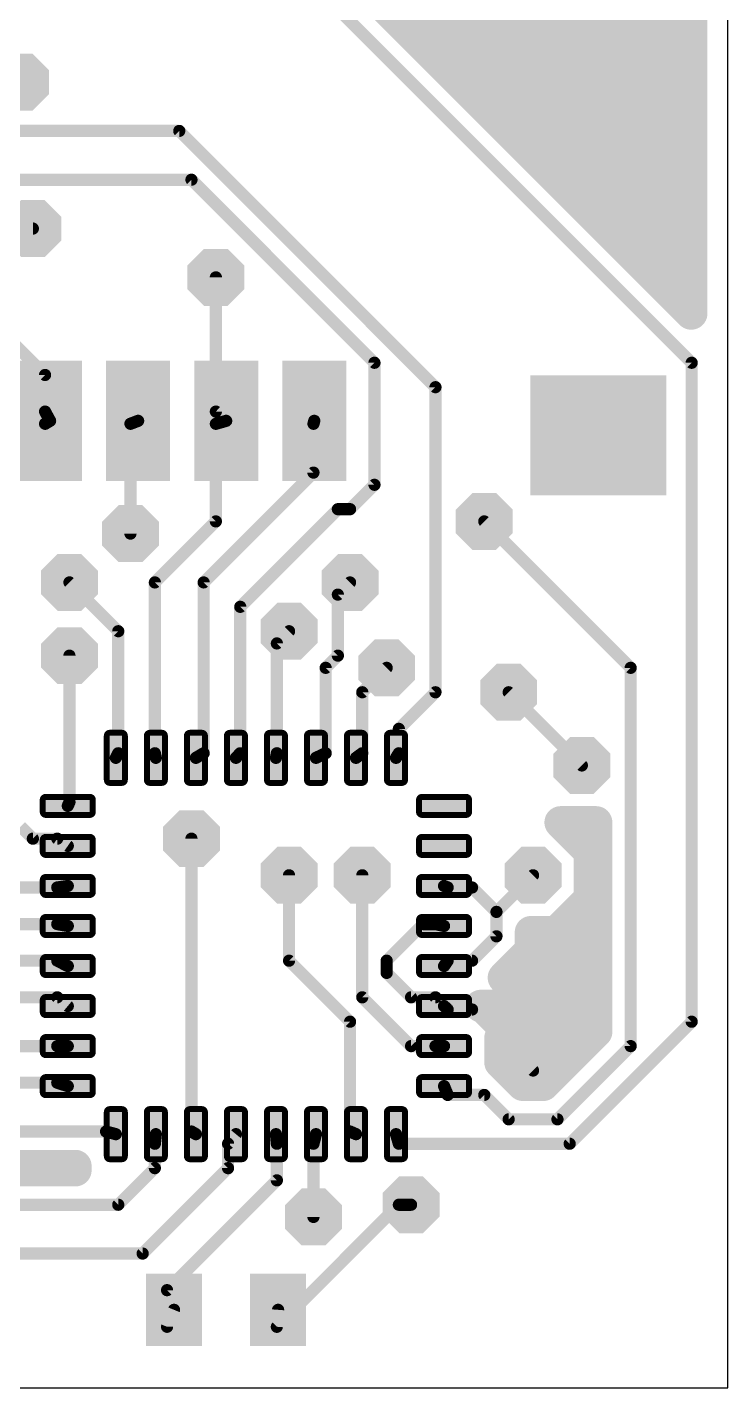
# Model space of a CAD drawing. Extents: x 0 to 48, y 0 to 28.
# Drawn here: x 39.25 to 48, y 0 to 16.99 of the extents above; entities that cross this region are included whole.
import ezdxf

# ---------------------------------------------------------------- set-up
doc = ezdxf.new("R2010")
doc.units = 0
for name, color, linetype in [('1', 14, 'CONTINUOUS'), ('18', 94, 'CONTINUOUS'), ('20', 7, 'CONTINUOUS')]:
    doc.layers.add(name, color=color, linetype=linetype)

# ---------------------------------------------------------------- blocks, each defined once
blk = doc.blocks.new('RECT3500X1500R50')
at = {"const_width": 0.075}
blk.add_lwpolyline([(0.3125, -0.075), (0.3125, 0.075, 0.4142), (0.275, 0.1125), (-0.275, 0.1125, 0.4142), (-0.3125, 0.075), (-0.3125, -0.075, 0.4142), (-0.275, -0.1125), (0.275, -0.1125, 0.4142)], format="xyb", close=True, dxfattribs=at)
blk.add_solid([(-0.2937, -0.0937), (0.2937, -0.0937), (-0.2937, 0.0937), (0.2937, 0.0937)])
blk = doc.blocks.new('RECT1500X3500R50')
at = {"const_width": 0.075}
blk.add_lwpolyline([(0.1125, -0.275), (0.1125, 0.275, 0.4142), (0.075, 0.3125), (-0.075, 0.3125, 0.4142), (-0.1125, 0.275), (-0.1125, -0.275, 0.4142), (-0.075, -0.3125), (0.075, -0.3125, 0.4142)], format="xyb", close=True, dxfattribs=at)
blk.add_solid([(-0.0937, -0.2937), (0.0937, -0.2937), (-0.0937, 0.2937), (0.0937, 0.2937)])
blk = doc.blocks.new('RECT')
blk.add_solid([(-0.5, -0.5), (0.5, -0.5), (-0.5, 0.5), (0.5, 0.5)])
blk = doc.blocks.new('OCTAGONV')
at = {"const_width": 0.5}
blk.add_lwpolyline([(-0.25, -0.1036), (-0.25, 0.1036), (-0.1036, 0.25), (0.1036, 0.25), (0.25, 0.1036), (0.25, -0.1036), (0.1036, -0.25), (-0.1036, -0.25), (-0.25, -0.1036), (-0.25, 0.1036)], dxfattribs=at)

msp = doc.modelspace()

# ---------------------------------------------------------------- linework, layer by layer
at = {"layer": '1'}
for points, const_width in [([(47.5428, 25.7309), (47.5428, 13.418)], 0.4064), ([(47.5428, 13.418), (41.7321, 19.2288)], 0.4064), ([(41.3004, 19.05), (47.5488, 12.8016)], 0.1524), ([(43.8921, 17.0688), (47.5428, 17.0688)], 0.4064), ([(44.2985, 16.6624), (47.5428, 16.6624)], 0.4064), ([(44.7049, 16.256), (47.5428, 16.256)], 0.4064), ([(45.1113, 15.8496), (47.5428, 15.8496)], 0.4064), ([(38.4048, 15.6972), (41.148, 15.6972)], 0.1524), ([(41.148, 15.6972), (44.3484, 12.4968)], 0.1524), ([(45.5177, 15.4432), (47.5428, 15.4432)], 0.4064), ([(32.4612, 15.0876), (41.3004, 15.0876)], 0.1524), ([(41.3004, 15.0876), (43.5864, 12.8016)], 0.1524), ([(45.9241, 15.0368), (47.5428, 15.0368)], 0.4064), ([(46.3305, 14.6304), (47.5428, 14.6304)], 0.4064), ([(33.528, 14.478), (39.3192, 14.478)], 0.1524), ([(46.7369, 14.224), (47.5428, 14.224)], 0.4064), ([(37.9476, 14.1732), (39.4716, 12.6492)], 0.1524), ([(41.6052, 13.8684), (41.6052, 12.192)], 0.1524), ([(47.1433, 13.8176), (47.5428, 13.8176)], 0.4064), ([(43.5864, 12.8016), (43.5864, 11.2776)], 0.1524), ([(47.5488, 12.8016), (47.5488, 4.572)], 0.1524), ([(39.4716, 12.6492), (39.4716, 12.192)], 0.1524), ([(44.3484, 12.4968), (44.3484, 8.6868)], 0.1524), ([(39.4716, 12.192), (39.5343, 12.0765)], 0.1524), ([(41.6052, 12.192), (41.7343, 12.0765)], 0.1524), ([(39.4716, 12.0396), (39.1668, 11.7348)], 0.1524), ([(39.5343, 12.0765), (39.4716, 12.0396)], 0.1524), ([(40.5384, 12.0396), (40.6343, 12.0765)], 0.1524), ([(40.5384, 10.668), (40.5384, 12.0396)], 0.1524), ([(41.7343, 12.0765), (41.6052, 12.0396)], 0.1524), ([(41.6052, 12.0396), (41.6052, 10.8204)], 0.1524), ([(42.8244, 12.0396), (42.8343, 12.0765)], 0.1524), ([(42.8244, 11.43), (42.8244, 12.0396)], 0.1524), ([(41.4528, 10.0584), (42.8244, 11.43)], 0.1524), ([(43.5864, 11.2776), (43.2816, 10.9728)], 0.1524), ([(43.1292, 10.9728), (41.91, 9.7536)], 0.1524), ([(43.2816, 10.9728), (43.1292, 10.9728)], 0.1524), ([(41.6052, 10.8204), (40.8432, 10.0584)], 0.1524), ([(44.958, 10.8204), (46.7868, 8.9916)], 0.1524), ([(39.7764, 10.0584), (40.386, 9.4488)], 0.1524), ([(40.8432, 10.0584), (40.8432, 7.9248)], 0.1524), ([(41.4528, 7.9248), (41.4528, 10.0584)], 0.1524), ([(43.2816, 10.0584), (43.1292, 9.906)], 0.1524), ([(43.1292, 9.906), (43.1292, 9.144)], 0.1524), ([(41.91, 9.7536), (41.91, 7.9248)], 0.1524), ([(40.386, 9.4488), (40.386, 7.9248)], 0.1524), ([(42.5196, 9.4488), (42.3672, 9.2964)], 0.1524), ([(42.3672, 9.2964), (42.3672, 7.9248)], 0.1524), ([(39.7764, 9.144), (39.7764, 7.3152)], 0.1524), ([(43.1292, 9.144), (42.9768, 8.9916)], 0.1524), ([(42.9768, 8.9916), (42.9768, 7.9248)], 0.1524), ([(43.7388, 8.9916), (43.434, 8.6868)], 0.1524), ([(46.7868, 8.9916), (46.7868, 4.2672)], 0.1524), ([(43.434, 8.6868), (43.434, 7.9248)], 0.1524), ([(44.3484, 8.6868), (43.8912, 8.2296)], 0.1524), ([(45.2628, 8.6868), (46.1772, 7.7724)], 0.1524), ([(43.8912, 8.2296), (43.8912, 7.9248)], 0.1524), ([(40.386, 7.9248), (40.3557, 7.8676)], 0.1524), ([(40.8432, 7.9248), (40.8557, 7.8676)], 0.1524), ([(41.3557, 7.8676), (41.4528, 7.9248)], 0.1524), ([(41.91, 7.9248), (41.8557, 7.8676)], 0.1524), ([(42.3672, 7.9248), (42.3557, 7.8676)], 0.1524), ([(42.9768, 7.9248), (42.8557, 7.8676)], 0.1524), ([(43.434, 7.9248), (43.3557, 7.8676)], 0.1524), ([(43.8912, 7.9248), (43.8557, 7.8676)], 0.1524), ([(39.7764, 7.3152), (39.7557, 7.2676)], 0.1524), ([(46.2787, 6.6953), (45.9127, 7.0612)], 0.4064), ([(45.9127, 7.0612), (46.355, 7.0612)], 0.4064), ([(46.355, 7.0612), (46.355, 4.446)], 0.4064), ([(39.1668, 7.0104), (39.3192, 6.858)], 0.1524), ([(46.0652, 6.9088), (46.355, 6.9088)], 0.4064), ([(39.3192, 6.858), (39.624, 6.858)], 0.1524), ([(39.624, 6.858), (39.7557, 6.7676)], 0.1524), ([(41.3004, 6.858), (41.3004, 3.2004)], 0.1524), ([(46.2787, 6.1062), (46.2787, 6.6953)], 0.4064), ([(46.2787, 6.5024), (46.355, 6.5024)], 0.4064), ([(42.5196, 5.334), (42.5196, 6.4008)], 0.1524), ([(43.434, 6.4008), (43.434, 4.8768)], 0.1524), ([(45.5676, 6.4008), (45.1104, 5.9436)], 0.1524), ([(38.862, 6.2484), (39.624, 6.2484)], 0.1524), ([(39.624, 6.2484), (39.7557, 6.2676)], 0.1524), ([(44.5008, 6.2484), (44.4557, 6.2676)], 0.1524), ([(44.8056, 6.2484), (44.5008, 6.2484)], 0.1524), ([(45.1104, 5.9436), (44.8056, 6.2484)], 0.1524), ([(45.8621, 5.6896), (46.2787, 6.1062)], 0.4064), ([(46.2685, 6.096), (46.355, 6.096)], 0.4064), ([(45.1104, 5.9436), (45.1104, 5.6388)], 0.1524), ([(38.4048, 5.7912), (39.624, 5.7912)], 0.1524), ([(39.624, 5.7912), (39.7557, 5.7676)], 0.1524), ([(43.7388, 5.334), (44.196, 5.7912)], 0.1524), ([(44.196, 5.7912), (44.3484, 5.7912)], 0.1524), ([(44.3484, 5.7912), (44.4557, 5.7676)], 0.1524), ([(45.5421, 5.4599), (45.5421, 5.6896)], 0.4064), ([(45.5421, 5.6896), (45.8621, 5.6896)], 0.4064), ([(45.8621, 5.6896), (46.355, 5.6896)], 0.4064), ([(45.1104, 5.6388), (44.8056, 5.334)], 0.1524), ([(45.2892, 5.207), (45.5421, 5.4599)], 0.4064), ([(45.3654, 5.2832), (46.355, 5.2832)], 0.4064), ([(38.4048, 5.334), (39.624, 5.334)], 0.1524), ([(39.624, 5.334), (39.7557, 5.2676)], 0.1524), ([(43.2816, 4.572), (42.5196, 5.334)], 0.1524), ([(43.7388, 5.1816), (43.7388, 5.334)], 0.1524), ([(44.5008, 5.334), (44.4557, 5.2676)], 0.1524), ([(44.8056, 5.334), (44.5008, 5.334)], 0.1524), ([(45.2039, 5.1218), (45.2892, 5.207)], 0.4064), ([(45.2628, 5.063), (45.2039, 5.1218)], 0.4064), ([(44.0436, 4.8768), (43.7388, 5.1816)], 0.1524), ([(45.2628, 4.768), (45.2628, 5.063)], 0.4064), ([(37.7952, 4.8768), (39.624, 4.8768)], 0.1524), ([(39.624, 4.8768), (39.7557, 4.7676)], 0.1524), ([(43.434, 4.8768), (44.0436, 4.2672)], 0.1524), ([(44.3484, 4.8768), (44.0436, 4.8768)], 0.1524), ([(44.4557, 4.7676), (44.3484, 4.8768)], 0.1524), ([(44.9145, 4.7675), (44.915, 4.768)], 0.4064), ([(44.9151, 4.767), (44.9145, 4.7675)], 0.4064), ([(44.915, 4.768), (45.2628, 4.768)], 0.4064), ([(45.2628, 4.767), (44.9151, 4.767)], 0.4064), ([(45.2628, 4.8768), (46.355, 4.8768)], 0.4064), ([(45.2628, 4.4721), (45.2628, 4.767)], 0.4064), ([(44.5008, 4.7244), (44.4557, 4.7676)], 0.1524), ([(44.8056, 4.7244), (44.5008, 4.7244)], 0.1524), ([(45.5676, 3.9624), (44.8056, 4.7244)], 0.1524), ([(43.2816, 3.2004), (43.2816, 4.572)], 0.1524), ([(45.1612, 4.3705), (45.2628, 4.4721)], 0.4064), ([(45.2611, 4.4704), (46.355, 4.4704)], 0.4064), ([(46.355, 4.446), (45.6935, 3.7845)], 0.4064), ([(47.5488, 4.572), (46.0248, 3.048)], 0.1524), ([(45.1612, 4.0649), (45.1612, 4.3705)], 0.4064), ([(37.4904, 4.2672), (39.624, 4.2672)], 0.1524), ([(39.624, 4.2672), (39.7557, 4.2676)], 0.1524), ([(44.0436, 4.2672), (44.3484, 4.2672)], 0.1524), ([(44.3484, 4.2672), (44.4557, 4.2676)], 0.1524), ([(45.4416, 3.7845), (45.1612, 4.0649)], 0.4064), ([(45.1621, 4.064), (45.973, 4.064)], 0.4064), ([(46.7868, 4.2672), (45.8724, 3.3528)], 0.1524), ([(45.6935, 3.7845), (45.4416, 3.7845)], 0.4064), ([(37.338, 3.81), (39.624, 3.81)], 0.1524), ([(39.624, 3.81), (39.7557, 3.7676)], 0.1524), ([(44.5008, 3.6576), (44.4557, 3.7676)], 0.1524), ([(44.958, 3.6576), (44.5008, 3.6576)], 0.1524), ([(45.2628, 3.3528), (44.958, 3.6576)], 0.1524), ([(45.8724, 3.3528), (45.2628, 3.3528)], 0.1524), ([(37.4904, 3.2004), (40.2336, 3.2004)], 0.1524), ([(40.2336, 3.2004), (40.3557, 3.1676)], 0.1524), ([(40.8432, 3.048), (40.8557, 3.1676)], 0.1524), ([(41.3004, 3.2004), (41.3557, 3.1676)], 0.1524), ([(41.7576, 3.048), (41.8557, 3.1676)], 0.1524), ([(42.3672, 3.048), (42.3557, 3.1676)], 0.1524), ([(42.8244, 3.048), (42.8557, 3.1676)], 0.1524), ([(43.3557, 3.1676), (43.2816, 3.2004)], 0.1524), ([(43.8912, 3.048), (43.8557, 3.1676)], 0.1524), ([(40.8432, 2.7432), (40.8432, 3.048)], 0.1524), ([(41.7576, 2.7432), (41.7576, 3.048)], 0.1524), ([(42.3672, 2.5908), (42.3672, 3.048)], 0.1524), ([(42.8244, 2.1336), (42.8244, 3.048)], 0.1524), ([(46.0248, 3.048), (43.8912, 3.048)], 0.1524), ([(39.8501, 2.7177), (36.8299, 2.7177)], 0.4064), ([(37.6692, 2.7686), (39.8501, 2.7686)], 0.4064), ([(39.8501, 2.7686), (39.8501, 2.7177)], 0.4064), ([(40.386, 2.286), (40.8432, 2.7432)], 0.1524), ([(40.6908, 1.6764), (41.7576, 2.7432)], 0.1524), ([(40.9956, 1.2192), (42.3672, 2.5908)], 0.1524), ([(36.576, 2.286), (40.386, 2.286)], 0.1524), ([(43.8912, 2.286), (42.3672, 0.762)], 0.1524), ([(44.0436, 2.286), (43.8912, 2.286)], 0.1524), ([(36.8808, 1.6764), (40.6908, 1.6764)], 0.1524), ([(40.9956, 0.762), (40.9956, 1.2192)], 0.1524), ([(41.0827, 0.9737), (40.9956, 0.762)], 0.1524), ([(42.3672, 0.762), (42.3827, 0.9737)], 0.1524)]:
    msp.add_lwpolyline(points, dxfattribs=dict(at, const_width=const_width))
for points, const_width in [([(43.8921, 17.1704, 1), (43.8921, 16.9672)], 0.2032), ([(47.5428, 16.9672, 1), (47.5428, 17.1704)], 0.2032), ([(44.2985, 16.764, 1), (44.2985, 16.5608)], 0.2032), ([(47.5428, 16.5608, 1), (47.5428, 16.764)], 0.2032), ([(44.7049, 16.3576, 1), (44.7049, 16.1544)], 0.2032), ([(47.5428, 16.1544, 1), (47.5428, 16.3576)], 0.2032), ([(45.1113, 15.9512, 1), (45.1113, 15.748)], 0.2032), ([(47.5428, 15.748, 1), (47.5428, 15.9512)], 0.2032), ([(41.1749, 15.7241, 1), (41.1211, 15.6703)], 0.0762), ([(41.148, 15.6591, 1), (41.148, 15.7353)], 0.0762), ([(45.5177, 15.5448, 1), (45.5177, 15.3416)], 0.2032), ([(47.5428, 15.3416, 1), (47.5428, 15.5448)], 0.2032), ([(41.3273, 15.1145, 1), (41.2735, 15.0607)], 0.0762), ([(41.3004, 15.0495, 1), (41.3004, 15.1257)], 0.0762), ([(45.9241, 15.1384, 1), (45.9241, 14.9352)], 0.2032), ([(47.5428, 14.9352, 1), (47.5428, 15.1384)], 0.2032), ([(46.3305, 14.732, 1), (46.3305, 14.5288)], 0.2032), ([(47.5428, 14.5288, 1), (47.5428, 14.732)], 0.2032), ([(39.3192, 14.4399, 1), (39.3192, 14.5161)], 0.0762), ([(46.7369, 14.3256, 1), (46.7369, 14.1224)], 0.2032), ([(47.5428, 14.1224, 1), (47.5428, 14.3256)], 0.2032), ([(41.6433, 13.8684, 1), (41.5671, 13.8684)], 0.0762), ([(47.1433, 13.9192, 1), (47.1433, 13.716)], 0.2032), ([(47.5428, 13.716, 1), (47.5428, 13.9192)], 0.2032), ([(47.4412, 13.418, 1), (47.6444, 13.418)], 0.2032), ([(47.471, 13.3462, 1), (47.6146, 13.4898)], 0.2032), ([(43.6245, 12.8016, 1), (43.5483, 12.8016)], 0.0762), ([(43.5595, 12.7747, 1), (43.6133, 12.8285)], 0.0762), ([(47.5869, 12.8016, 1), (47.5107, 12.8016)], 0.0762), ([(47.5219, 12.7747, 1), (47.5757, 12.8285)], 0.0762), ([(39.5097, 12.6492, 1), (39.4335, 12.6492)], 0.0762), ([(39.4447, 12.6223, 1), (39.4985, 12.6761)], 0.0762), ([(44.3865, 12.4968, 1), (44.3103, 12.4968)], 0.0762), ([(44.3215, 12.4699, 1), (44.3753, 12.5237)], 0.0762), ([(39.5051, 12.2102, 1), (39.4381, 12.1738)], 0.0762), ([(41.6306, 12.2204, 1), (41.5798, 12.1636)], 0.0762), ([(39.4335, 12.192, 1), (39.5097, 12.192)], 0.0762), ([(39.4523, 12.0724, 1), (39.4909, 12.0068)], 0.0762), ([(39.4985, 12.0127, 1), (39.4447, 12.0665)], 0.0762), ([(39.5008, 12.0583, 1), (39.5678, 12.0947)], 0.0762), ([(39.5536, 12.0437, 1), (39.515, 12.1093)], 0.0762), ([(40.5765, 12.0396, 1), (40.5003, 12.0396)], 0.0762), ([(40.5247, 12.0752, 1), (40.5521, 12.004)], 0.0762), ([(40.648, 12.0409, 1), (40.6206, 12.1121)], 0.0762), ([(41.5671, 12.192, 1), (41.6433, 12.192)], 0.0762), ([(41.6433, 12.0396, 1), (41.5671, 12.0396)], 0.0762), ([(41.5947, 12.0762, 1), (41.6157, 12.003)], 0.0762), ([(41.7089, 12.0481, 1), (41.7597, 12.1049)], 0.0762), ([(41.7448, 12.0399, 1), (41.7238, 12.1131)], 0.0762), ([(42.8625, 12.0396, 1), (42.7863, 12.0396)], 0.0762), ([(42.7876, 12.0495, 1), (42.8612, 12.0297)], 0.0762), ([(42.8711, 12.0666, 1), (42.7975, 12.0864)], 0.0762), ([(42.7863, 11.43, 1), (42.8625, 11.43)], 0.0762), ([(42.8513, 11.4031, 1), (42.7975, 11.4569)], 0.0762), ([(43.5483, 11.2776, 1), (43.6245, 11.2776)], 0.0762), ([(43.6133, 11.2507, 1), (43.5595, 11.3045)], 0.0762), ([(43.1292, 11.0109, 1), (43.1292, 10.9347)], 0.0762), ([(43.1561, 10.9459, 1), (43.1023, 10.9997)], 0.0762), ([(43.2816, 10.9347, 1), (43.2816, 11.0109)], 0.0762), ([(41.6321, 10.7935, 1), (41.5783, 10.8473)], 0.0762), ([(43.2547, 10.9997, 1), (43.3085, 10.9459)], 0.0762), ([(44.9849, 10.8473, 1), (44.9311, 10.7935)], 0.0762), ([(40.5003, 10.668, 1), (40.5765, 10.668)], 0.0762), ([(41.5671, 10.8204, 1), (41.6433, 10.8204)], 0.0762), ([(39.8033, 10.0853, 1), (39.7495, 10.0315)], 0.0762), ([(40.8813, 10.0584, 1), (40.8051, 10.0584)], 0.0762), ([(40.8163, 10.0853, 1), (40.8701, 10.0315)], 0.0762), ([(41.4909, 10.0584, 1), (41.4147, 10.0584)], 0.0762), ([(41.4259, 10.0853, 1), (41.4797, 10.0315)], 0.0762), ([(43.3085, 10.0315, 1), (43.2547, 10.0853)], 0.0762), ([(43.1673, 9.906, 1), (43.0911, 9.906)], 0.0762), ([(43.1023, 9.9329, 1), (43.1561, 9.8791)], 0.0762), ([(41.9481, 9.7536, 1), (41.8719, 9.7536)], 0.0762), ([(41.8831, 9.7805, 1), (41.9369, 9.7267)], 0.0762), ([(40.4241, 9.4488, 1), (40.3479, 9.4488)], 0.0762), ([(42.5465, 9.4219, 1), (42.4927, 9.4757)], 0.0762), ([(40.3591, 9.4219, 1), (40.4129, 9.4757)], 0.0762), ([(42.4053, 9.2964, 1), (42.3291, 9.2964)], 0.0762), ([(42.3403, 9.3233, 1), (42.3941, 9.2695)], 0.0762), ([(39.8145, 9.144, 1), (39.7383, 9.144)], 0.0762), ([(43.0911, 9.144, 1), (43.1673, 9.144)], 0.0762), ([(43.1561, 9.1171, 1), (43.1023, 9.1709)], 0.0762), ([(43.0149, 8.9916, 1), (42.9387, 8.9916)], 0.0762), ([(42.9499, 9.0185, 1), (43.0037, 8.9647)], 0.0762), ([(43.7657, 8.9647, 1), (43.7119, 9.0185)], 0.0762), ([(46.8249, 8.9916, 1), (46.7487, 8.9916)], 0.0762), ([(46.7599, 8.9647, 1), (46.8137, 9.0185)], 0.0762), ([(43.4721, 8.6868, 1), (43.3959, 8.6868)], 0.0762), ([(43.4071, 8.7137, 1), (43.4609, 8.6599)], 0.0762), ([(44.3103, 8.6868, 1), (44.3865, 8.6868)], 0.0762), ([(44.3753, 8.6599, 1), (44.3215, 8.7137)], 0.0762), ([(45.2897, 8.7137, 1), (45.2359, 8.6599)], 0.0762), ([(43.9293, 8.2296, 1), (43.8531, 8.2296)], 0.0762), ([(43.8643, 8.2565, 1), (43.9181, 8.2027)], 0.0762), ([(40.4197, 7.907, 1), (40.3523, 7.9426)], 0.0762), ([(40.8804, 7.9329, 1), (40.806, 7.9167)], 0.0762), ([(41.4721, 7.892, 1), (41.4335, 7.9576)], 0.0762), ([(41.9376, 7.8986, 1), (41.8824, 7.951)], 0.0762), ([(42.4046, 7.9173, 1), (42.3298, 7.9323)], 0.0762), ([(42.9931, 7.8903, 1), (42.9605, 7.9593)], 0.0762), ([(43.4565, 7.894, 1), (43.4115, 7.9556)], 0.0762), ([(43.9236, 7.9047, 1), (43.8588, 7.9449)], 0.0762), ([(40.322, 7.8854, 1), (40.3894, 7.8498)], 0.0762), ([(40.3479, 7.9248, 1), (40.4241, 7.9248)], 0.0762), ([(40.8051, 7.9248, 1), (40.8813, 7.9248)], 0.0762), ([(40.8185, 7.8595, 1), (40.8929, 7.8757)], 0.0762), ([(41.3364, 7.9004, 1), (41.375, 7.8348)], 0.0762), ([(41.4147, 7.9248, 1), (41.4909, 7.9248)], 0.0762), ([(41.8281, 7.8938, 1), (41.8833, 7.8414)], 0.0762), ([(41.8719, 7.9248, 1), (41.9481, 7.9248)], 0.0762), ([(42.3183, 7.8751, 1), (42.3931, 7.8601)], 0.0762), ([(42.3291, 7.9248, 1), (42.4053, 7.9248)], 0.0762), ([(42.8394, 7.9021, 1), (42.872, 7.8331)], 0.0762), ([(42.9387, 7.9248, 1), (43.0149, 7.9248)], 0.0762), ([(43.3332, 7.8984, 1), (43.3782, 7.8368)], 0.0762), ([(43.3959, 7.9248, 1), (43.4721, 7.9248)], 0.0762), ([(43.8233, 7.8877, 1), (43.8881, 7.8475)], 0.0762), ([(43.8531, 7.9248, 1), (43.9293, 7.9248)], 0.0762), ([(46.1503, 7.7455, 1), (46.2041, 7.7993)], 0.0762), ([(39.7208, 7.2828, 1), (39.7906, 7.2524)], 0.0762), ([(39.7383, 7.3152, 1), (39.8145, 7.3152)], 0.0762), ([(39.8113, 7.3, 1), (39.7415, 7.3304)], 0.0762), ([(45.9845, 7.1331, 1), (45.8409, 6.9893)], 0.2032), ([(45.9127, 7.1628, 1), (45.9127, 6.9596)], 0.2032), ([(46.4566, 7.0612, 1), (46.2534, 7.0612)], 0.2032), ([(46.355, 6.9596, 1), (46.355, 7.1628)], 0.2032), ([(46.0652, 7.0104, 1), (46.0652, 6.8072)], 0.2032), ([(46.355, 6.8072, 1), (46.355, 7.0104)], 0.2032), ([(39.3192, 6.8961, 1), (39.3192, 6.8199)], 0.0762), ([(39.2923, 6.8311, 1), (39.3461, 6.8849)], 0.0762), ([(39.6456, 6.8894, 1), (39.6024, 6.8266)], 0.0762), ([(39.624, 6.8199, 1), (39.624, 6.8961)], 0.0762), ([(39.7341, 6.7362, 1), (39.7773, 6.799)], 0.0762), ([(41.3385, 6.858, 1), (41.2623, 6.858)], 0.0762), ([(46.3803, 6.6953, 1), (46.1771, 6.6953)], 0.2032), ([(46.2069, 6.6234, 1), (46.3505, 6.7672)], 0.2032), ([(46.2787, 6.604, 1), (46.2787, 6.4008)], 0.2032), ([(46.355, 6.4008, 1), (46.355, 6.604)], 0.2032), ([(42.5577, 6.4008, 1), (42.4815, 6.4008)], 0.0762), ([(43.4721, 6.4008, 1), (43.3959, 6.4008)], 0.0762), ([(45.5945, 6.3739, 1), (45.5407, 6.4277)], 0.0762), ([(39.6185, 6.2861, 1), (39.6295, 6.2107)], 0.0762), ([(39.624, 6.2103, 1), (39.624, 6.2865)], 0.0762), ([(39.7612, 6.2299, 1), (39.7502, 6.3053)], 0.0762), ([(44.4706, 6.3027, 1), (44.4408, 6.2325)], 0.0762), ([(44.5008, 6.2865, 1), (44.5008, 6.2103)], 0.0762), ([(44.4859, 6.2133, 1), (44.5157, 6.2835)], 0.0762), ([(44.8325, 6.2753, 1), (44.7787, 6.2215)], 0.0762), ([(44.8056, 6.2103, 1), (44.8056, 6.2865)], 0.0762), ([(46.2685, 6.1976, 1), (46.2685, 5.9944)], 0.2032), ([(46.3505, 6.0344, 1), (46.2069, 6.178)], 0.2032), ([(46.355, 5.9944, 1), (46.355, 6.1976)], 0.2032), ([(46.1771, 6.1062, 1), (46.3803, 6.1062)], 0.2032), ([(45.1485, 5.9436, 1), (45.0723, 5.9436)], 0.0762), ([(45.0835, 5.9705, 1), (45.1373, 5.9167)], 0.0762), ([(45.0835, 5.9167, 1), (45.1373, 5.9705)], 0.0762), ([(39.6307, 5.8287, 1), (39.6173, 5.7537)], 0.0762), ([(39.624, 5.7531, 1), (39.624, 5.8293)], 0.0762), ([(39.749, 5.7301, 1), (39.7624, 5.8051)], 0.0762), ([(44.196, 5.8293, 1), (44.196, 5.7531)], 0.0762), ([(44.2229, 5.7643, 1), (44.1691, 5.8181)], 0.0762), ([(44.3566, 5.8284, 1), (44.3402, 5.754)], 0.0762), ([(44.3484, 5.7531, 1), (44.3484, 5.8293)], 0.0762), ([(44.4475, 5.7304, 1), (44.4639, 5.8048)], 0.0762), ([(45.6437, 5.6896, 1), (45.4405, 5.6896)], 0.2032), ([(45.5421, 5.7912, 1), (45.5421, 5.588)], 0.2032), ([(45.8621, 5.7912, 1), (45.8621, 5.588)], 0.2032), ([(45.7903, 5.7614, 1), (45.9339, 5.6178)], 0.2032), ([(45.8621, 5.588, 1), (45.8621, 5.7912)], 0.2032), ([(46.355, 5.588, 1), (46.355, 5.7912)], 0.2032), ([(45.0723, 5.6388, 1), (45.1485, 5.6388)], 0.0762), ([(45.1373, 5.6119, 1), (45.0835, 5.6657)], 0.0762), ([(45.6139, 5.3881, 1), (45.4703, 5.5317)], 0.2032), ([(45.3654, 5.3848, 1), (45.3654, 5.1816)], 0.2032), ([(45.4405, 5.4599, 1), (45.6437, 5.4599)], 0.2032), ([(46.355, 5.1816, 1), (46.355, 5.3848)], 0.2032), ([(39.6412, 5.368, 1), (39.6068, 5.3)], 0.0762), ([(39.624, 5.2959, 1), (39.624, 5.3721)], 0.0762), ([(39.7385, 5.2336, 1), (39.7729, 5.3016)], 0.0762), ([(42.4815, 5.334, 1), (42.5577, 5.334)], 0.0762), ([(42.5465, 5.3609, 1), (42.4927, 5.3071)], 0.0762), ([(43.7769, 5.334, 1), (43.7007, 5.334)], 0.0762), ([(43.7119, 5.3609, 1), (43.7657, 5.3071)], 0.0762), ([(44.4242, 5.289, 1), (44.4872, 5.2462)], 0.0762), ([(44.5008, 5.3721, 1), (44.5008, 5.2959)], 0.0762), ([(44.5323, 5.3126, 1), (44.4693, 5.3554)], 0.0762), ([(44.7787, 5.3609, 1), (44.8325, 5.3071)], 0.0762), ([(44.8056, 5.2959, 1), (44.8056, 5.3721)], 0.0762), ([(45.2757, 5.1937, 1), (45.1321, 5.0499)], 0.2032), ([(45.1321, 5.1937, 1), (45.2757, 5.0499)], 0.2032), ([(45.2174, 5.2788, 1), (45.361, 5.1352)], 0.2032), ([(45.361, 5.1351, 1), (45.2174, 5.2789)], 0.2032), ([(43.7007, 5.1816, 1), (43.7769, 5.1816)], 0.0762), ([(43.7657, 5.2085, 1), (43.7119, 5.1547)], 0.0762), ([(45.3644, 5.063, 1), (45.1612, 5.063)], 0.2032), ([(45.191, 4.9911, 1), (45.3346, 5.1349)], 0.2032), ([(39.6483, 4.9061, 1), (39.5997, 4.8475)], 0.0762), ([(39.624, 4.8387, 1), (39.624, 4.9149)], 0.0762), ([(43.4609, 4.9037, 1), (43.4071, 4.8499)], 0.0762), ([(44.0436, 4.9149, 1), (44.0436, 4.8387)], 0.0762), ([(44.0167, 4.8499, 1), (44.0705, 4.9037)], 0.0762), ([(44.3756, 4.9035, 1), (44.3212, 4.8501)], 0.0762), ([(44.3484, 4.8387, 1), (44.3484, 4.9149)], 0.0762), ([(44.9795, 4.8456, 1), (44.8495, 4.6894)], 0.2032), ([(44.8427, 4.8393, 1), (44.9863, 4.6957)], 0.2032), ([(44.915, 4.8696, 1), (44.915, 4.6664)], 0.2032), ([(44.9151, 4.8686, 1), (44.9151, 4.6654)], 0.2032), ([(44.9868, 4.6962, 1), (44.8432, 4.8398)], 0.2032), ([(44.8501, 4.6889, 1), (44.9801, 4.8451)], 0.2032), ([(45.2628, 4.9784, 1), (45.2628, 4.7752)], 0.2032), ([(45.3644, 4.767, 1), (45.1612, 4.767)], 0.2032), ([(45.2628, 4.6664, 1), (45.2628, 4.8696)], 0.2032), ([(45.2628, 4.6654, 1), (45.2628, 4.8686)], 0.2032), ([(46.355, 4.7752, 1), (46.355, 4.9784)], 0.2032), ([(39.7314, 4.7383, 1), (39.78, 4.7969)], 0.0762), ([(43.3959, 4.8768, 1), (43.4721, 4.8768)], 0.0762), ([(44.4821, 4.7951, 1), (44.4293, 4.7401)], 0.0762), ([(44.4285, 4.7409, 1), (44.4829, 4.7943)], 0.0762), ([(44.5008, 4.7625, 1), (44.5008, 4.6863)], 0.0762), ([(44.4744, 4.6969, 1), (44.5272, 4.7519)], 0.0762), ([(44.8325, 4.7513, 1), (44.7787, 4.6975)], 0.0762), ([(44.8056, 4.6863, 1), (44.8056, 4.7625)], 0.0762), ([(45.1612, 4.768, 1), (45.3644, 4.768)], 0.2032), ([(43.3197, 4.572, 1), (43.2435, 4.572)], 0.0762), ([(43.2547, 4.5451, 1), (43.3085, 4.5989)], 0.0762), ([(45.2611, 4.572, 1), (45.2611, 4.3688)], 0.2032), ([(45.3346, 4.4003, 1), (45.191, 4.5439)], 0.2032), ([(46.4268, 4.3742, 1), (46.2832, 4.5178)], 0.2032), ([(46.355, 4.3688, 1), (46.355, 4.572)], 0.2032), ([(47.5107, 4.572, 1), (47.5869, 4.572)], 0.0762), ([(47.5757, 4.5451, 1), (47.5219, 4.5989)], 0.0762), ([(45.2628, 4.3705, 1), (45.0596, 4.3705)], 0.2032), ([(45.0894, 4.4423, 1), (45.233, 4.2987)], 0.2032), ([(45.1612, 4.4721, 1), (45.3644, 4.4721)], 0.2032), ([(46.2534, 4.446, 1), (46.4566, 4.446)], 0.2032), ([(39.6239, 4.3053, 1), (39.6241, 4.2291)], 0.0762), ([(39.624, 4.2291, 1), (39.624, 4.3053)], 0.0762), ([(39.7558, 4.2295, 1), (39.7556, 4.3057)], 0.0762), ([(44.0436, 4.3053, 1), (44.0436, 4.2291)], 0.0762), ([(44.0167, 4.2403, 1), (44.0705, 4.2941)], 0.0762), ([(44.3483, 4.3053, 1), (44.3485, 4.2291)], 0.0762), ([(44.3484, 4.2291, 1), (44.3484, 4.3053)], 0.0762), ([(44.4558, 4.2295, 1), (44.4556, 4.3057)], 0.0762), ([(45.233, 4.1367, 1), (45.0894, 3.9931)], 0.2032), ([(45.1621, 4.1656, 1), (45.1621, 3.9624)], 0.2032), ([(45.973, 3.9624, 1), (45.973, 4.1656)], 0.2032), ([(46.7487, 4.2672, 1), (46.8249, 4.2672)], 0.0762), ([(46.8137, 4.2403, 1), (46.7599, 4.2941)], 0.0762), ([(45.0596, 4.0649, 1), (45.2628, 4.0649)], 0.2032), ([(45.4416, 3.8861, 1), (45.4416, 3.6829)], 0.2032), ([(45.3698, 3.7127, 1), (45.5134, 3.8563)], 0.2032), ([(45.6217, 3.8563, 1), (45.7653, 3.7127)], 0.2032), ([(45.5407, 3.9355, 1), (45.5945, 3.9893)], 0.0762), ([(45.6935, 3.6829, 1), (45.6935, 3.8861)], 0.2032), ([(39.6357, 3.8463, 1), (39.6123, 3.7737)], 0.0762), ([(39.624, 3.7719, 1), (39.624, 3.8481)], 0.0762), ([(39.744, 3.7313, 1), (39.7674, 3.8039)], 0.0762), ([(44.491, 3.7821, 1), (44.4204, 3.7531)], 0.0762), ([(44.5008, 3.6957, 1), (44.5008, 3.6195)], 0.0762), ([(44.4655, 3.6431, 1), (44.5361, 3.6721)], 0.0762), ([(44.9849, 3.6845, 1), (44.9311, 3.6307)], 0.0762), ([(44.958, 3.6195, 1), (44.958, 3.6957)], 0.0762), ([(45.2628, 3.3909, 1), (45.2628, 3.3147)], 0.0762), ([(45.2359, 3.3259, 1), (45.2897, 3.3797)], 0.0762), ([(45.8455, 3.3797, 1), (45.8993, 3.3259)], 0.0762), ([(45.8724, 3.3147, 1), (45.8724, 3.3909)], 0.0762), ([(40.2435, 3.2372, 1), (40.2237, 3.1636)], 0.0762), ([(40.2336, 3.1623, 1), (40.2336, 3.2385)], 0.0762), ([(40.3458, 3.1308, 1), (40.3656, 3.2044)], 0.0762), ([(40.8936, 3.1636, 1), (40.8178, 3.1716)], 0.0762), ([(41.3198, 3.2332, 1), (41.281, 3.1676)], 0.0762), ([(41.2623, 3.2004, 1), (41.3385, 3.2004)], 0.0762), ([(41.3363, 3.1348, 1), (41.3751, 3.2004)], 0.0762), ([(41.8852, 3.1434, 1), (41.8262, 3.1918)], 0.0762), ([(42.3936, 3.1712, 1), (42.3178, 3.164)], 0.0762), ([(42.8926, 3.158, 1), (42.8188, 3.1772)], 0.0762), ([(43.297, 3.2352, 1), (43.2662, 3.1656)], 0.0762), ([(43.2435, 3.2004, 1), (43.3197, 3.2004)], 0.0762), ([(43.3403, 3.1328, 1), (43.3711, 3.2024)], 0.0762), ([(43.8922, 3.1784, 1), (43.8192, 3.1568)], 0.0762), ([(40.8813, 3.048, 1), (40.8051, 3.048)], 0.0762), ([(40.8053, 3.052, 1), (40.8811, 3.044)], 0.0762), ([(41.7281, 3.0722, 1), (41.7871, 3.0238)], 0.0762), ([(41.7957, 3.048, 1), (41.7195, 3.048)], 0.0762), ([(42.4053, 3.048, 1), (42.3291, 3.048)], 0.0762), ([(42.3293, 3.0444, 1), (42.4051, 3.0516)], 0.0762), ([(42.8625, 3.048, 1), (42.7863, 3.048)], 0.0762), ([(42.7875, 3.0576, 1), (42.8613, 3.0384)], 0.0762), ([(43.8912, 3.0861, 1), (43.8912, 3.0099)], 0.0762), ([(43.8547, 3.0372, 1), (43.9277, 3.0588)], 0.0762), ([(45.9979, 3.0749, 1), (46.0517, 3.0211)], 0.0762), ([(46.0248, 3.0099, 1), (46.0248, 3.0861)], 0.0762), ([(39.9517, 2.7686, 1), (39.7485, 2.7686)], 0.2032), ([(39.8501, 2.667, 1), (39.8501, 2.8702)], 0.2032), ([(39.8501, 2.6161, 1), (39.8501, 2.8193)], 0.2032), ([(39.7485, 2.7177, 1), (39.9517, 2.7177)], 0.2032), ([(40.8051, 2.7432, 1), (40.8813, 2.7432)], 0.0762), ([(40.8701, 2.7163, 1), (40.8163, 2.7701)], 0.0762), ([(41.7195, 2.7432, 1), (41.7957, 2.7432)], 0.0762), ([(41.7845, 2.7163, 1), (41.7307, 2.7701)], 0.0762), ([(42.3291, 2.5908, 1), (42.4053, 2.5908)], 0.0762), ([(42.3941, 2.5639, 1), (42.3403, 2.6177)], 0.0762), ([(40.3591, 2.3129, 1), (40.4129, 2.2591)], 0.0762), ([(40.386, 2.2479, 1), (40.386, 2.3241)], 0.0762), ([(43.8912, 2.3241, 1), (43.8912, 2.2479)], 0.0762), ([(43.9181, 2.2591, 1), (43.8643, 2.3129)], 0.0762), ([(44.0436, 2.2479, 1), (44.0436, 2.3241)], 0.0762), ([(42.7863, 2.1336, 1), (42.8625, 2.1336)], 0.0762), ([(40.6639, 1.7033, 1), (40.7177, 1.6495)], 0.0762), ([(40.6908, 1.6383, 1), (40.6908, 1.7145)], 0.0762), ([(41.0337, 1.2192, 1), (40.9575, 1.2192)], 0.0762), ([(40.9687, 1.2461, 1), (41.0225, 1.1923)], 0.0762), ([(41.1179, 0.9592, 1), (41.0475, 0.9882)], 0.0762), ([(42.4207, 0.9709, 1), (42.3447, 0.9765)], 0.0762), ([(40.9604, 0.7765, 1), (41.0308, 0.7475)], 0.0762), ([(40.9575, 0.762, 1), (41.0337, 0.762)], 0.0762), ([(42.3292, 0.7648, 1), (42.4052, 0.7592)], 0.0762), ([(42.3403, 0.7889, 1), (42.3941, 0.7351)], 0.0762)]:
    msp.add_lwpolyline(points, format="xyb", dxfattribs=dict(at, const_width=const_width))
at = {"layer": '20'}
for p, q in [((48, 0), (48, 28)), ((0, 0), (48, 0))]:
    msp.add_line(p, q, dxfattribs=at)

# ---------------------------------------------------------------- block references
at = {"layer": '1', "yscale": 1.5}
for p, xscale in [((39.5343, 12.0765), 0.8), ((40.6343, 12.0765), 0.8), ((41.7343, 12.0765), 0.8), ((42.8343, 12.0765), 0.8), ((46.3843, 11.8965), 1.7)]:
    msp.add_blockref('RECT', p, dxfattribs=dict(at, xscale=xscale))
at = {"layer": '1', "rotation": 180}
for name, p in [('RECT1500X3500R50', (40.3557, 7.8676)), ('RECT1500X3500R50', (40.8557, 7.8676)), ('RECT1500X3500R50', (41.3557, 7.8676)), ('RECT1500X3500R50', (41.8557, 7.8676)), ('RECT1500X3500R50', (42.3557, 7.8676)), ('RECT1500X3500R50', (42.8557, 7.8676)), ('RECT1500X3500R50', (43.3557, 7.8676)), ('RECT1500X3500R50', (43.8557, 7.8676)), ('RECT3500X1500R50', (39.7557, 7.2676)), ('RECT3500X1500R50', (44.4557, 7.2676)), ('RECT3500X1500R50', (39.7557, 6.7676)), ('RECT3500X1500R50', (44.4557, 6.7676)), ('RECT3500X1500R50', (39.7557, 6.2676)), ('RECT3500X1500R50', (44.4557, 6.2676)), ('RECT3500X1500R50', (39.7557, 5.7676)), ('RECT3500X1500R50', (44.4557, 5.7676)), ('RECT3500X1500R50', (39.7557, 5.2676)), ('RECT3500X1500R50', (44.4557, 5.2676)), ('RECT3500X1500R50', (39.7557, 4.7676)), ('RECT3500X1500R50', (44.4557, 4.7676)), ('RECT3500X1500R50', (39.7557, 4.2676)), ('RECT3500X1500R50', (44.4557, 4.2676)), ('RECT3500X1500R50', (39.7557, 3.7676)), ('RECT3500X1500R50', (44.4557, 3.7676)), ('RECT1500X3500R50', (40.3557, 3.1676)), ('RECT1500X3500R50', (40.8557, 3.1676)), ('RECT1500X3500R50', (41.3557, 3.1676)), ('RECT1500X3500R50', (41.8557, 3.1676)), ('RECT1500X3500R50', (42.3557, 3.1676)), ('RECT1500X3500R50', (42.8557, 3.1676)), ('RECT1500X3500R50', (43.3557, 3.1676)), ('RECT1500X3500R50', (43.8557, 3.1676))]:
    msp.add_blockref(name, p, dxfattribs=at)
at = {"layer": '1', "xscale": 0.7, "yscale": 0.9, "rotation": 180}
for p in [(41.0827, 0.9737), (42.3827, 0.9737)]:
    msp.add_blockref('RECT', p, dxfattribs=at)
at = {"layer": '18', "xscale": 0.7112, "yscale": 0.7112}
for p in [(39.1668, 16.3068), (39.3192, 14.478), (41.6052, 13.8684), (44.958, 10.8204), (40.5384, 10.668), (39.7764, 10.0584), (43.2816, 10.0584), (42.5196, 9.4488), (39.7764, 9.144), (43.7388, 8.9916), (45.2628, 8.6868), (46.1772, 7.7724), (41.3004, 6.858), (42.5196, 6.4008), (43.434, 6.4008), (45.5676, 6.4008), (45.5676, 3.9624), (44.0436, 2.286), (42.8244, 2.1336)]:
    msp.add_blockref('OCTAGONV', p, dxfattribs=at)

doc.saveas('drawing.dxf')
